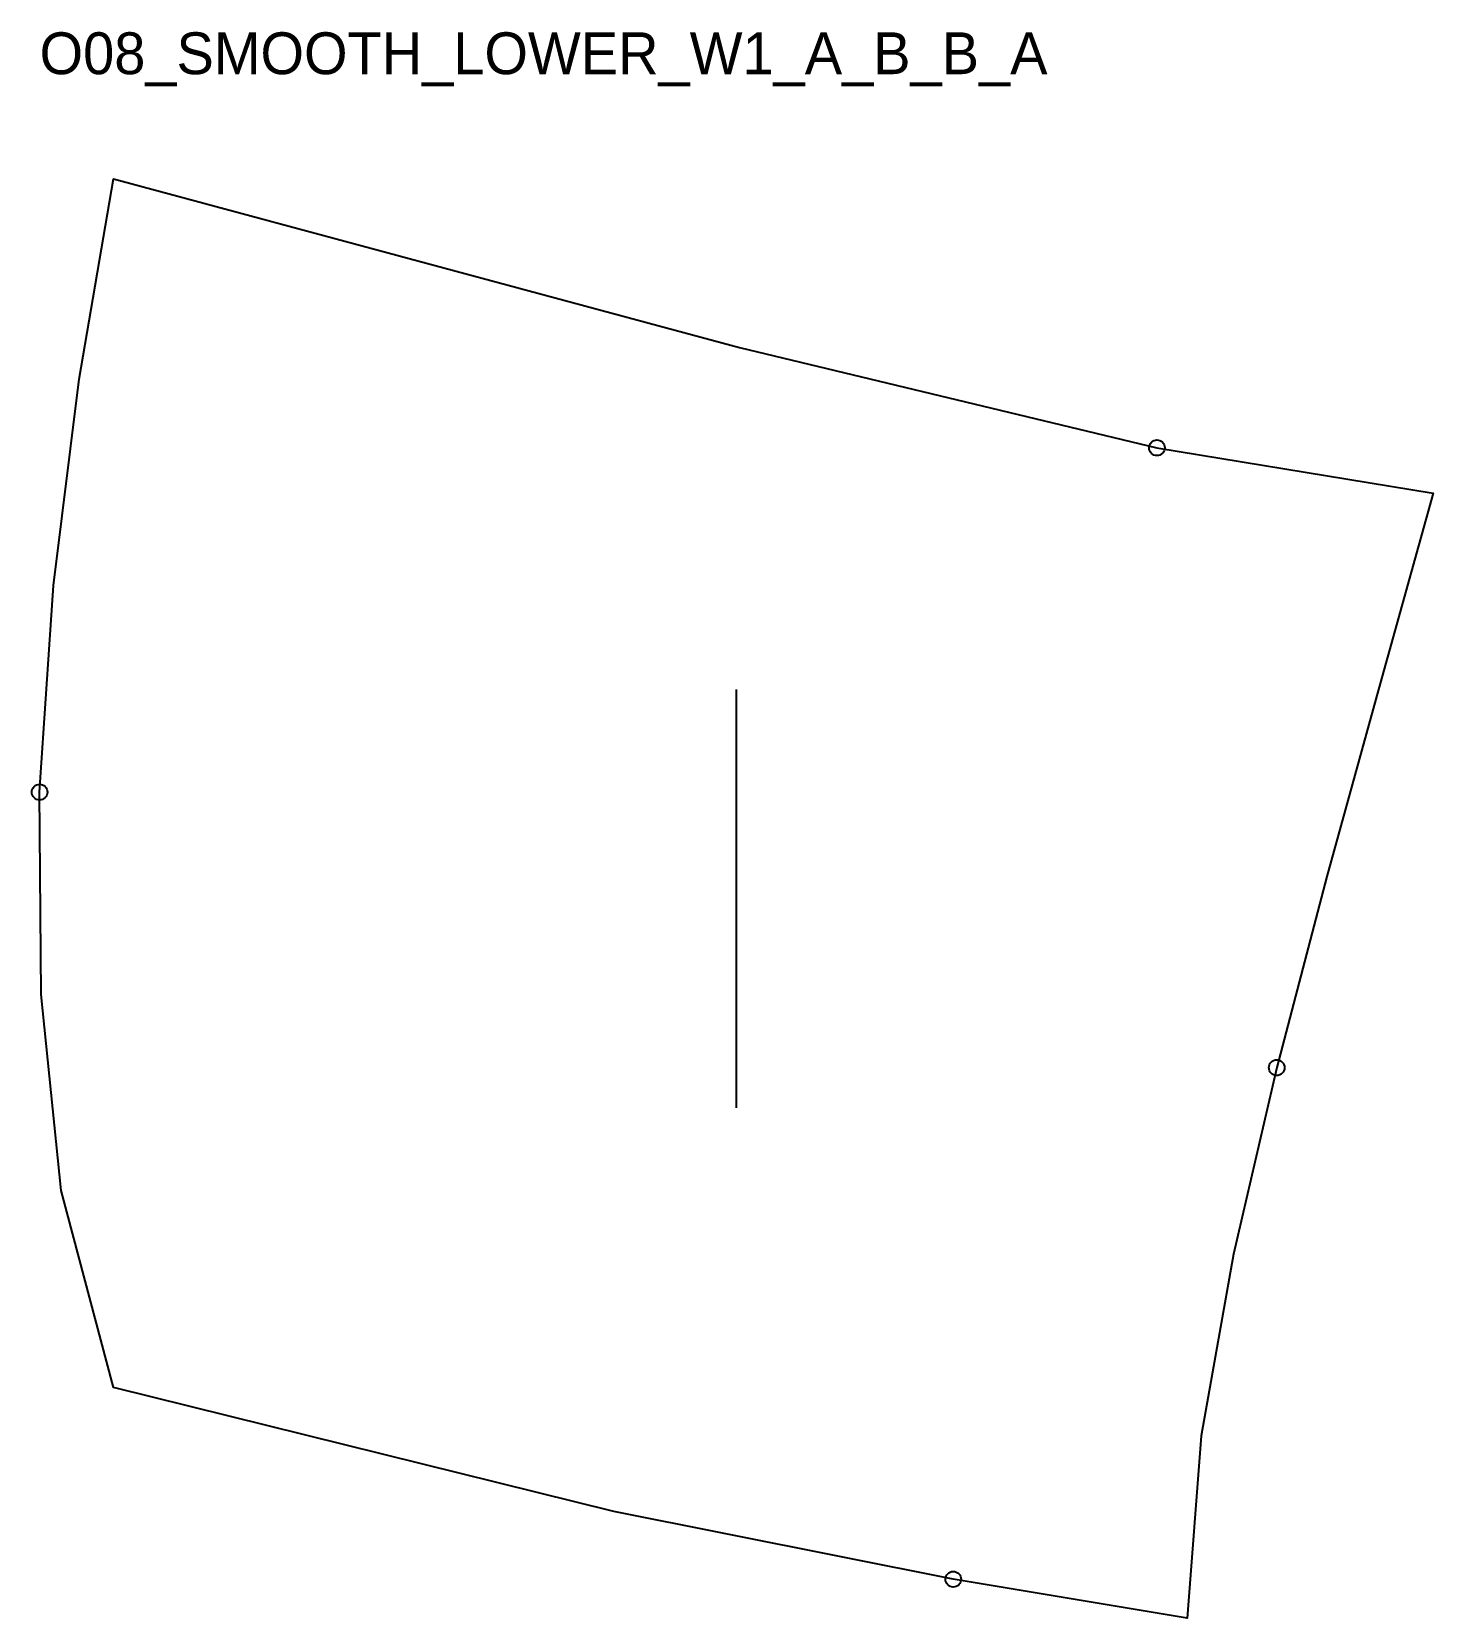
# Model space of a CAD drawing. Header units: millimetres. Extents: x -16 to 252, y -44 to 259.
import ezdxf

# ---------------------------------------------------------------- set-up
doc = ezdxf.new("R2010")
doc.units = ezdxf.units.MM
for name, color, linetype in [('CUT', 1, 'Continuous'), ('GRAIN', 3, 'Continuous'), ('ID', 7, 'Continuous'), ('NOTCH', 2, 'Continuous'), ('SEAM', 5, 'Continuous')]:
    doc.layers.add(name, color=color, linetype=linetype)

msp = doc.modelspace()

# ---------------------------------------------------------------- linework, layer by layer
at = {"layer": 'CUT'}
msp.add_lwpolyline([(0, 0), (-9.98, 37.69), (-13.79, 75.18), (-14.12, 113.85), (-11.47, 153.38), (-6.57, 192.83), (0, 231.13), (119.63, 198.87), (199.43, 179.69), (252.24, 171), (242.12, 134.6), (231.88, 97.73), (222.32, 61.16), (214.08, 25.5), (207.89, -9.23), (205.18, -44.13), (160.5, -36.67), (95.61, -23.69), (0, 0)], close=True, dxfattribs=at)
at = {"layer": 'GRAIN'}
msp.add_line((119.06, 53.5), (119.06, 133.5), dxfattribs=at)
at = {"layer": 'NOTCH'}
for centre in [(199.43, 179.69), (-14.12, 113.85), (222.32, 61.16), (160.5, -36.67)]:
    msp.add_circle(centre, 1.5, dxfattribs=at)
at = {"layer": 'SEAM'}
msp.add_lwpolyline([(0, 0), (-9.98, 37.69), (-13.79, 75.18), (-14.12, 113.85), (-11.47, 153.38), (-6.57, 192.83), (0, 231.13), (119.63, 198.87), (199.43, 179.69), (252.24, 171), (242.12, 134.6), (231.88, 97.73), (222.32, 61.16), (214.08, 25.5), (207.89, -9.23), (205.18, -44.13), (160.5, -36.67), (95.61, -23.69)], close=True, dxfattribs=at)

# ---------------------------------------------------------------- texts
at = {"layer": 'ID'}
msp.add_text('O08_SMOOTH_LOWER_W1_A_B_B_A', height=8, dxfattribs=at).set_placement((-14.12, 251.13))

doc.saveas('drawing.dxf')
